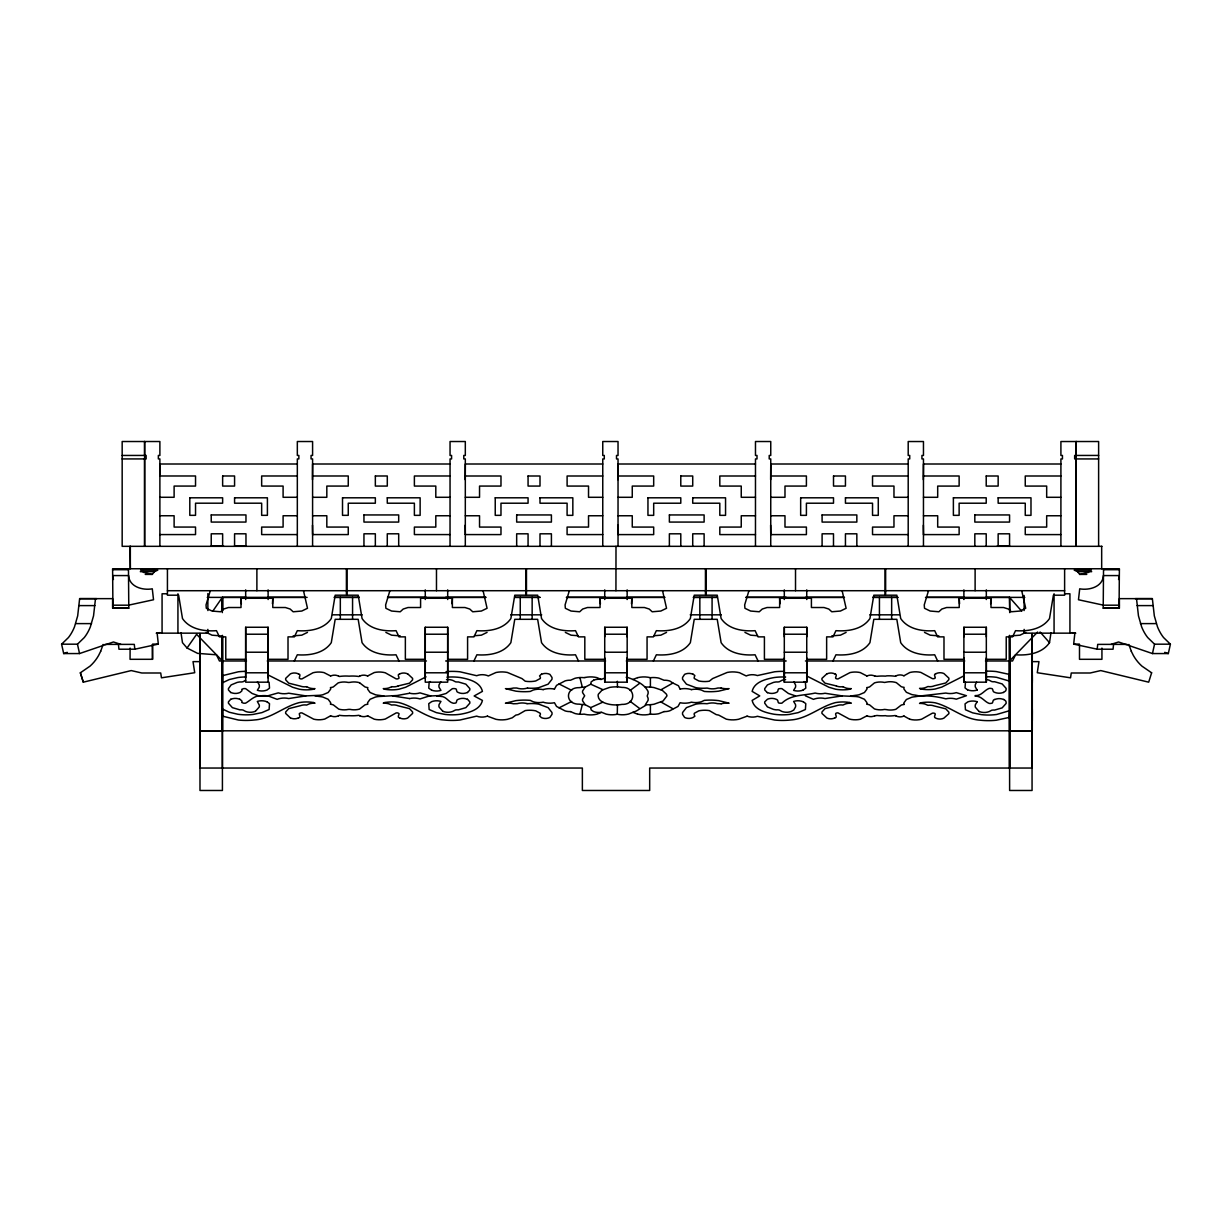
<?xml version="1.0" encoding="UTF-8"?>
<svg xmlns="http://www.w3.org/2000/svg" width="1232" height="1232" viewBox="0 0 1232 1232"><rect width="100%" height="100%" fill="white"/><g stroke="black" fill="none" stroke-linecap="round" stroke-linejoin="round"><path stroke-width="1.5" d="M144.606 458.92L144.606 546.315L144.606 441.518L144.606 455.44M152.491 659.305L152.491 644.336L152.552 659.305L130.053 659.305L130.115 648.078M159.883 546.315L159.883 464.002L297.328 464.002M199.877 633.571L199.984 768.044L582.366 768.044L582.366 790.482L649.68 790.482L649.68 768.044L1032.062 768.044L1032.062 633.587M211.226 546.315L211.226 533.795L222.638 533.795L222.638 546.315M222.33 612.612L222.33 597.366L212.736 611.226M222.422 768.044L222.468 660.983L196.612 634.341L187.048 648.017L197.628 653.376L216.447 654.793L219.435 660.983L246.508 660.983M234.573 546.315L234.573 533.795L245.969 533.795L245.969 546.315M245.676 627.257L245.676 682.174L268.114 682.174L268.114 627.257L245.676 627.257L245.676 677.816M297.328 546.315L297.328 458.92L298.852 458.92L298.852 455.44L297.328 455.44L297.328 441.518L312.589 441.518L312.589 455.44L311.065 455.44L311.065 458.935L312.589 458.92L312.589 546.315M363.948 546.315L363.948 533.795L375.344 533.795L375.344 546.315M387.279 546.315L387.279 533.795L398.691 533.795L398.691 546.315M425.271 627.257L425.256 682.174L447.693 682.174L447.693 627.257L425.271 627.257L425.271 677.816M450.034 546.315L450.05 458.92L451.574 458.92L451.574 455.44L450.05 455.455L450.05 441.518L465.311 441.518L465.311 455.455L463.786 455.455L463.786 458.935L465.311 458.92L465.311 546.315M516.67 546.315L516.67 533.81L528.066 533.81L528.066 546.315M540.001 546.33L540.001 533.81L551.412 533.81L551.412 546.33M602.756 546.33L602.756 458.935L604.281 458.935L604.281 455.455L602.756 455.455L602.756 441.518L618.033 441.518L618.033 455.455L616.508 455.455L616.508 458.935L618.033 458.935L618.033 546.33M604.727 677.816L604.727 657.888M604.727 636.867L604.727 627.257L627.165 627.257L627.165 682.174L604.727 682.174L604.727 670.578M604.727 599.522L604.727 589.897M627.15 677.816L627.15 657.888M627.15 636.867L627.165 627.257M627.15 599.522L627.15 589.897M570.493 711.603L574.99 713.513A24.255 24.255 0 0 0 579.887 714.237A26.719 26.719 0 0 0 584.137 714.113L584.938 714.314A26.811 26.811 0 0 0 596.889 714.175L601.663 712.296L606.067 714.098A25.087 25.087 0 0 0 617.263 714.237A25.087 25.087 0 0 0 628.474 714.083L636.174 711.08L646.646 704.766A39.455 39.455 0 0 0 650.404 704.673A36.975 36.975 0 0 0 654.053 704.227L663.047 701.008L666.974 695.88A5.59 5.59 0 0 0 666.358 694.093L662.262 690.32L654.053 687.579A36.975 36.975 0 0 0 650.404 687.133L650.404 677.692M669.376 546.33L669.376 533.81L680.788 533.81L680.788 546.33M692.723 546.33L692.723 533.81L704.119 533.81L704.119 546.33M712.081 597.381L712.081 619.311M755.478 546.33L755.478 458.935L757.002 458.935L757.002 455.455L755.478 455.455L755.478 441.518L770.755 441.518L770.755 455.455L769.215 455.455L769.215 458.935L770.755 458.935L770.739 546.33M784.307 677.816L784.307 657.888M784.307 636.867L784.307 627.257L806.744 627.257L806.744 682.174L784.307 682.174L784.307 670.578M784.307 599.522L784.307 589.897M806.744 677.816L806.744 657.888M806.744 636.867L806.744 627.257M806.744 599.522L806.744 589.897M822.098 546.33L822.098 533.81L833.494 533.81L833.494 546.33M845.445 546.33L845.445 533.81L856.841 533.81L856.841 546.33M891.66 597.381L891.66 619.311M908.2 546.33L908.2 458.935L909.724 458.935L909.724 455.455L908.2 455.455L908.2 441.533L923.461 441.533L923.461 455.455L921.936 455.455L921.936 458.935L923.461 458.935L923.461 546.33M963.886 677.816L963.886 657.888M963.886 636.867L963.886 627.257L986.324 627.257L986.339 682.174L963.901 682.174L963.886 670.578M963.886 599.522L963.886 589.897M974.82 546.33L974.82 533.81L986.216 533.81L986.216 546.33M986.324 677.816L986.324 657.888M986.324 636.867L986.324 627.257M986.324 599.522L986.324 589.897M998.151 546.33L998.151 533.81L1009.562 533.81L1009.562 546.33M1009.501 768.044L1009.501 660.983L1037.59 632.062M1009.624 768.044L1009.624 635.496L1009.84 730.822L1032.277 730.807L1032.293 710.664M1024.131 629.383L1024.131 633.156L1069.93 633.156L1069.93 593.778L1064.648 593.778M1024.131 610.548L1024.131 595.472M1054.068 633.156L1054.068 593.778M1060.906 546.33L1060.906 458.935L1062.446 458.935L1062.446 455.455L1060.906 455.455L1060.906 441.533L1098.621 441.518L1098.621 546.33M1076.183 458.935L1076.183 546.33L1076.183 441.518L1076.183 455.455M1101.67 568.784L1101.67 546.33M1111.095 644.382L1118.564 641.98L1152.459 653.561L1168.321 653.561L1170.4 644.182L1163.532 637.514A42.165 29.814 -90 0 1 1157.51 626.888L1154.322 615.861L1152.367 598.644L1119.395 598.644L1119.395 608.254L1103.21 608.177L1103.533 568.768M1103.21 608.177L1119.072 608.177L1119.395 568.768L112.605 568.768L112.928 608.177L128.79 608.177L128.467 568.768M199.769 682.79L199.784 653.376M1032.293 709.016L1032.2 730.822L1032.17 633.571M312.481 479.679L312.589 464.002L450.034 464.002M465.203 479.679L465.311 464.002L602.756 464.002M617.925 479.695L618.033 464.002L755.478 464.002M770.631 479.695L770.755 464.002L908.2 464.002M923.353 479.695L923.461 464.002L1060.906 464.002M617.278 714.283L617.448 704.889A33.957 33.957 0 0 0 621.944 704.396C636.282 704.981 636.282 686.825 621.944 687.41A33.957 33.957 0 0 0 617.448 686.917A34.758 34.758 0 0 0 609.486 687.441L602.094 690.089L598.367 694.201A4.404 4.404 0 0 0 598.151 695.911C598.413 701.424 605.004 703.395 609.486 704.35A34.758 34.758 0 0 0 617.448 704.889M554.462 689.042L556.556 685.362L565.103 680.896A16.17 16.17 0 0 1 570.493 680.233L574.99 678.293A24.255 24.255 0 0 1 579.887 677.569A26.719 26.719 0 0 1 584.137 677.692L584.938 677.492M1050.958 632.863L1049.51 642.673C1042.103 653.484 1027.765 655.67 1015.538 654.793L1012.565 660.983L985.477 660.983M1089.966 568.768L1088.626 572.341L1079.709 574.405L1077.584 571.679L1074.212 570.139L1091.398 570.139M272.457 603.803L272.78 598.275L241.01 598.275L241.01 607.515L228.413 607.515L223.639 609.039L220.636 611.78L211.996 611.041L206.298 608.285L206.037 604.912L210.287 590.713M452.036 603.803L452.375 598.275L420.589 598.275L420.589 607.515L407.992 607.515L403.218 609.039L400.231 611.78L391.576 611.041L385.878 608.285L385.631 604.912L389.882 590.713M631.492 603.803L631.831 598.275L600.046 598.275L600.046 607.515L587.448 607.515L582.674 609.039L579.687 611.78L571.047 611.041L565.334 608.285L565.088 604.912L569.338 590.713M990.667 603.803L990.99 598.275L959.22 598.275L959.22 607.515L946.623 607.515L941.849 609.039L938.861 611.765L930.206 611.041L924.508 608.285L924.246 604.897L928.497 590.698M602.848 702.148L590.744 707.599L585.123 704.673L582.351 704.535A33.187 33.187 0 0 1 579.348 704.15C564.857 704.627 564.857 687.179 579.348 687.656A33.187 33.187 0 0 1 582.351 687.271L585.123 687.133L590.744 684.207L602.848 689.658M199.769 716.685L199.769 709.016M1032.293 682.79L1032.293 675.121M128.79 608.177L112.605 608.254L112.605 598.644L79.633 598.644L77.678 615.861L74.49 626.888A42.165 29.814 90 0 1 68.468 637.514L61.6 644.182L63.679 653.561L79.541 653.561L113.436 641.98L120.905 644.382M95.495 598.644L93.54 615.861L90.352 626.888A42.165 29.814 90 0 1 84.33 637.514L77.462 644.182L61.6 644.182M1113.574 644.382L1113.05 649.218L1097.188 649.202L1073.673 644.105L1074.874 633.017M1097.188 649.202L1097.712 644.382L1126.957 644.382M1118.564 579.487L1119.257 575.575L1103.395 575.575C1102.732 586.909 1089.165 590.559 1079.709 588.819L1078.477 599.753L1103.533 605.189L1119.395 605.189M1152.459 653.561L1154.538 644.182L1147.67 637.514A42.165 29.814 -90 0 1 1141.648 626.888L1138.46 615.861L1136.505 598.644M579.887 714.252L582.351 704.535M590.744 707.599L591.144 709.909L593.624 711.588A15.123 15.123 0 0 0 601.139 712.281M748.917 590.713L744.667 604.912L744.929 608.285L750.627 611.041L759.266 611.765L762.269 609.039L767.043 607.515L779.64 607.515L779.64 598.275L811.411 598.275L811.411 607.515L824.008 607.515L828.782 609.039L831.785 611.765L840.424 611.041L846.122 608.285L842.134 590.713M103.088 644.459L100.67 651.328M1151.627 672.795L1148.686 682.174L1100.746 670.578L1090.197 672.995L1071.27 672.995L1070.531 677.816L1037.267 672.718L1038.961 661.63L1031.985 661.63M100.67 651.328L98.591 655.501A42.165 42.165 0 0 1 90.059 666.127L80.357 672.795L83.299 682.174L131.239 670.578L141.788 672.995L160.714 672.995L161.454 677.816L194.718 672.718L193.024 661.63L200 661.63M294.325 660.983L297.312 654.793C309.54 655.67 323.877 653.484 331.285 642.673L335.181 619.311L358.173 619.311L362.054 642.673C369.477 653.484 383.814 655.67 396.042 654.793L399.014 660.983M473.92 660.983L476.892 654.793C489.119 655.67 503.457 653.484 510.864 642.673L514.76 619.311L537.645 619.311L541.541 642.673C548.948 653.484 563.286 655.67 575.513 654.793L578.486 660.983M653.391 660.983L656.363 654.793C668.591 655.67 682.928 653.484 690.351 642.673L694.232 619.311L717.224 619.311L721.12 642.673C728.528 653.484 742.865 655.67 755.093 654.793L758.08 660.983M832.971 660.983L835.958 654.793C848.186 655.67 862.508 653.484 869.931 642.673L873.811 619.311L896.819 619.311L900.7 642.673C908.123 653.484 922.46 655.67 934.688 654.793L937.66 660.983M505.428 703.195L515.854 700.638A66.143 66.143 0 0 1 530.237 700.361L533.225 701.778A20.297 20.297 0 0 0 543.204 702.163L544.59 702.61A23.269 23.269 0 0 0 554.446 702.733L556.556 706.444L565.103 710.91A16.17 16.17 0 0 0 570.493 711.572M976.576 682.128L975.344 684.592A5.082 5.082 0 0 0 975.39 687.133L977.238 690.166M145.253 574.405L152.291 574.405L154.416 571.679L157.788 570.139L140.602 570.139M729.113 703.195L718.703 700.638A66.143 66.143 0 0 0 704.319 700.361L701.331 701.778A20.297 20.297 0 0 1 691.337 702.163L689.966 702.61A23.269 23.269 0 0 1 680.095 702.733L677.985 706.444L669.9 710.741A15.77 15.77 0 0 1 664.063 711.557M440.779 681.758L439.054 684.807A5.082 5.082 0 0 0 439.1 687.348L440.948 690.382A14.676 14.676 0 0 1 431.677 690.182M330.53 715.869L324.724 719.072A23.67 23.67 0 0 1 313.744 719.195L302.056 712.958A4.589 4.589 0 0 0 300.423 712.958C297.128 713.513 302.394 717.24 298.329 718.117M367.721 675.937L374.266 672.549A23.654 23.654 0 0 1 385.246 672.764L396.057 678.832A4.543 4.543 0 0 0 397.828 678.847C401.309 678.308 395.857 674.859 399.661 673.812M866.82 715.869L860.29 719.257A23.654 23.654 0 0 1 849.31 719.041L838.053 712.912A4.651 4.651 0 0 0 836.867 712.928C833.325 713.313 838.699 717.255 834.618 718.117M904.011 675.721L909.817 672.503A23.67 23.67 0 0 1 920.797 672.395L932.347 678.601A4.558 4.558 0 0 0 933.979 678.647C937.552 678.278 932.131 674.628 935.95 673.596M977.238 701.639L975.39 704.673A5.082 5.082 0 0 0 975.344 707.214L979.178 711.619M1077.292 570.139L1078.647 568.768M645.306 704.812L648.017 700.484A5.837 5.837 0 0 0 648.063 698.205L647.216 695.957L648.063 693.601A5.837 5.837 0 0 0 648.017 691.321C644.29 684.068 635.866 680.495 628.474 677.708A25.087 25.087 0 0 0 626.179 677.261M585.123 687.133L582.613 690.967A4.497 4.497 0 0 0 582.628 692.692L584.661 695.803L582.628 699.114A4.497 4.497 0 0 0 582.613 700.839L585.123 704.673M307.476 632.401L301.778 635.173L293.139 635.897M487.071 632.401L481.358 635.173L474.443 635.743M666.543 632.401L660.829 635.173L653.915 635.743M846.122 632.401L840.424 635.173L831.785 635.897M1025.702 632.401L1020.004 635.173L1011.364 635.897M630.137 690.444L639.439 683.483M874.797 715.854L876.953 715.484A44.983 44.983 0 0 0 885.423 715.669L886.824 715.961A44.506 44.506 0 0 0 895.248 715.53L896.049 716.069M664.063 711.603L658.797 713.698A25.872 25.872 0 0 1 650.404 714.098A26.565 26.565 0 0 1 637.668 714.144M359.759 675.952L358.959 676.507A44.614 44.614 0 0 0 349.133 676.152A44.614 44.614 0 0 0 339.308 676.491L338.507 675.952M338.507 715.854L339.308 715.299A44.614 44.614 0 0 0 349.133 715.653A44.614 44.614 0 0 0 358.959 715.299L359.759 715.854M896.049 675.737L895.248 676.276A44.506 44.506 0 0 0 886.824 675.844L885.423 676.137A44.983 44.983 0 0 0 876.953 676.322L874.797 675.952M245.661 680.326L243.058 681.727A8.994 8.994 0 0 1 239.994 681.927A27.15 27.15 0 0 0 237.175 682.42L231.154 684.915L228.459 688.565A3.711 3.711 0 0 0 228.505 690.028L230.8 692.6M391.668 686.748L388.773 687.98A18.834 18.834 0 0 1 383.26 688.611L384.908 689.289M632.894 679.51L637.652 677.615M661.107 689.72L672.903 683.036L678.432 685.731L680.095 689.042M430.43 681.573L429.152 682.282L428.751 688.149L431.662 690.213M426.026 676.861L405.559 687.287L398.906 689.227A40.872 40.872 0 0 1 384.908 689.273M398.152 685.931L409.517 683.175L412.504 679.925A3.188 3.188 0 0 0 412.566 678.339L407.607 673.735M559.02 707.861L571.663 701.47M826.949 673.735L821.99 678.339A3.188 3.188 0 0 0 822.052 679.925L825.024 683.175L836.405 685.931M230.8 699.206L228.505 701.778A3.711 3.711 0 0 0 228.459 703.241L232.386 707.645L239.994 709.878A8.994 8.994 0 0 1 243.058 710.063L245.661 711.48A13.629 13.629 0 0 0 255.347 711.326M467.467 692.6L469.762 690.028A3.711 3.711 0 0 0 469.792 688.565L465.865 684.16L458.273 681.927A9.04 9.04 0 0 1 455.455 681.789L452.976 680.48A13.598 13.598 0 0 0 446.477 679.648M963.963 675.844L941.833 687.071L935.196 689.011A40.872 40.872 0 0 1 921.197 689.042M994.778 699.406C991.822 699.884 993.839 703.657 991.052 703.38A8.408 8.408 0 0 1 989.173 703.41C984.337 701.701 981.488 695.726 975.128 696.203L975.128 695.603C981.488 696.08 984.337 690.105 989.173 688.395A8.408 8.408 0 0 1 991.052 688.426C993.839 688.149 991.822 691.922 994.778 692.384A11.504 11.504 0 0 0 1003.387 692.415M541.51 674.104L539.554 675.921L540.232 676.938A2.156 2.156 0 0 1 540.232 678.524L535.704 680.973A29.46 29.46 0 0 1 525.232 681.204L521.983 678.586L507.338 672.441A29.337 29.337 0 0 0 495.988 672.503L488.319 675.968L487.025 675.444A15.539 15.539 0 0 0 476.676 675.706L459.906 671.779A72.734 72.734 0 0 0 446.107 671.625M239.763 699.191L241.734 700.792A1.694 1.694 0 0 1 241.734 702.456L243.489 703.164A8.362 8.362 0 0 0 245.63 703.149C250.604 700.361 255.347 694.401 262.277 696.126A30.523 30.523 0 0 0 267.159 696.018L278.263 692.877A20.051 20.051 0 0 0 288.719 693.2L305.844 695.895L319.488 695.295A24.825 24.825 0 0 0 322.83 694.756L328.143 692.523L330.561 689.304A3.342 3.342 0 0 0 330.546 688.01L330.438 687.579A13.367 13.367 0 0 0 333.318 686.917L338.184 682.882A19.543 19.543 0 0 1 348.271 682.451L349.965 682.374A19.851 19.851 0 0 1 359.513 682.697M255.378 711.388L259.213 706.999A5.051 5.051 0 0 0 259.29 705.089L257.319 701.424A14.445 14.445 0 0 1 266.99 701.778M593.624 680.218L591.144 681.897L590.744 684.207M1003.433 692.507L1005.589 690.967A3.927 3.927 0 0 0 1006.128 689.319A3.711 3.711 0 0 0 1006.082 688.334L1002.155 683.929L994.563 681.712A9.04 9.04 0 0 1 991.745 681.573L989.265 680.264A13.598 13.598 0 0 0 986.216 679.494M487.487 716.192L495.988 719.319A29.337 29.337 0 0 0 507.322 719.349L512.204 717.825L515.9 715.068A24.301 24.301 0 0 0 518.395 714.56L525.217 710.587A29.46 29.46 0 0 1 535.704 710.833L540.232 713.282A2.156 2.156 0 0 1 540.232 714.868L539.554 715.869L541.51 717.686A9.995 9.995 0 0 0 549.888 717.424L551.967 714.391A4.974 4.974 0 0 0 551.921 712.45L548.117 707.63L538.707 704.134A38.515 38.515 0 0 0 534.857 703.641A50.774 50.774 0 0 0 527.527 703.718L526.973 703.549M802.879 690.213L805.805 688.149L805.389 682.282L804.126 681.573M920.273 695.988L945.822 693.046A20.051 20.051 0 0 0 956.294 692.646L966.442 695.695L956.294 699.16A20.051 20.051 0 0 0 945.837 698.837C935.889 696.265 925.14 694.94 915.068 696.727A24.825 24.825 0 0 0 911.726 697.266L906.398 699.499L903.995 702.717A3.342 3.342 0 0 0 903.995 704.011L904.119 704.442M904.119 704.458A13.367 13.367 0 0 0 901.223 705.104L895.803 709.324A19.851 19.851 0 0 1 886.27 709.601L884.576 709.416A19.543 19.543 0 0 1 874.474 708.939L869.607 704.889A13.367 13.367 0 0 0 866.727 704.242L866.835 703.795A3.342 3.342 0 0 0 866.835 702.502L864.433 699.268L859.12 697.05A24.825 24.825 0 0 0 855.778 696.511L842.057 695.895L825.024 693.262A20.328 20.328 0 0 1 815.137 693.046C803.803 695.68 790.898 694.401 781.92 703.149A8.362 8.362 0 0 1 779.779 703.164C776.945 703.503 779.04 699.961 776.36 699.345A11.304 11.304 0 0 0 767.459 699.222L764.795 701.778A3.711 3.711 0 0 0 764.749 703.241L767.428 706.891L773.465 709.386A27.15 27.15 0 0 0 776.283 709.878A8.994 8.994 0 0 1 779.348 710.063L781.95 711.48A13.814 13.814 0 0 0 791.237 711.465L793.762 710.048L795.502 706.999A5.082 5.082 0 0 0 795.456 704.458L793.608 701.424A14.445 14.445 0 0 1 803.279 701.778M63.679 653.561L67.252 652.344M605.343 677.908L601.154 679.433A15.123 15.123 0 0 0 593.608 680.172M543.22 689.566L543.897 689.366A22.977 22.977 0 0 1 554.446 689.088M721.197 703.78L717.363 703.626A18.295 18.295 0 0 0 707.584 703.595L707.014 703.718A50.774 50.774 0 0 0 699.684 703.641A38.515 38.515 0 0 0 695.834 704.134L686.44 707.63L682.636 712.45A4.974 4.974 0 0 0 682.59 714.391L684.622 717.471A9.995 9.995 0 0 0 692.969 717.548L694.848 716.254L694.324 714.868A2.156 2.156 0 0 1 694.324 713.282L698.852 710.833A29.46 29.46 0 0 1 709.324 710.602L716.146 714.56A24.301 24.301 0 0 0 718.641 715.068L726.326 719.18A29.06 29.06 0 0 0 738.553 719.288L747.069 716.192M409.532 693.262L397.166 695.51L378.778 696.511A24.825 24.825 0 0 0 375.437 697.05L370.108 699.268L367.706 702.502A3.342 3.342 0 0 0 367.706 703.795L367.829 704.227A13.367 13.367 0 0 0 364.949 704.889L359.513 709.108A19.851 19.851 0 0 1 349.98 709.37L348.302 709.416A19.851 19.851 0 0 1 338.738 709.108L333.318 704.889A13.367 13.367 0 0 0 330.438 704.242L330.546 703.795A3.342 3.342 0 0 0 330.561 702.502L328.143 699.268L322.83 697.05A24.825 24.825 0 0 0 319.488 696.511L315.053 695.895M118.426 644.382L118.95 649.218L134.812 649.202L158.327 644.105L157.126 633.017M260.352 695.957L262.277 695.68A30.661 30.661 0 0 1 266.189 695.695L267.159 696.018M384.908 702.517L383.26 703.179A18.834 18.834 0 0 1 388.773 703.811L391.668 705.058A11.796 11.796 0 0 1 398.167 705.828L409.517 708.631L412.504 711.865A3.188 3.188 0 0 1 412.566 713.467L407.607 718.071A9.363 9.363 0 0 1 399.707 717.902M156.218 633.217L159.944 632.647M850.557 696.049L855.778 695.295A24.825 24.825 0 0 0 859.12 694.756L864.433 692.523L866.835 689.304A3.342 3.342 0 0 0 866.835 688.01L866.727 687.579A13.367 13.367 0 0 0 869.607 686.917L874.474 682.882A19.543 19.543 0 0 1 884.561 682.451L886.255 682.158A19.543 19.543 0 0 1 896.372 682.651L901.239 686.686A13.367 13.367 0 0 0 904.119 687.348L903.995 687.779A3.342 3.342 0 0 0 903.995 689.088L906.398 692.307L911.726 694.525A24.825 24.825 0 0 0 915.068 695.079L919.18 695.895M305.844 695.895L288.735 698.544A20.328 20.328 0 0 0 278.848 698.76L277.169 699.345L268.114 695.911M437.807 695.633L430.646 695.972A27.997 27.997 0 0 0 427.812 696.45L420.004 698.929A20.051 20.051 0 0 0 409.548 698.606M842.057 695.895L825.024 698.544A20.328 20.328 0 0 0 815.137 698.76L813.459 699.345L805.328 695.772M729.113 688.611L718.703 691.152A66.143 66.143 0 0 1 704.319 691.445L701.331 690.028A20.297 20.297 0 0 0 691.337 689.643M130.068 546.346L130.33 568.784L130.33 546.33M122.168 455.455L146.131 455.44L146.131 458.92L122.168 458.935M1098.621 455.44L1074.658 455.455L1074.658 458.935L1098.621 458.935M297.328 475.983L261.661 475.983L261.661 486.07L283.098 486.07L283.098 497.297L297.328 497.281M312.589 475.999L348.256 475.983L348.256 486.07L326.819 486.07L326.819 497.297L312.589 497.297M450.034 475.983L414.383 475.999L414.383 486.07L435.805 486.07L435.805 497.297L450.034 497.281M465.311 475.999L500.977 475.999L500.977 486.07L479.541 486.07L479.541 497.297L465.311 497.297M602.756 475.999L567.105 475.999L567.105 486.07L588.526 486.07L588.526 497.297L602.756 497.297M618.033 475.999L653.684 475.999L653.684 486.07L632.262 486.07L632.262 497.297L618.033 497.297M755.478 475.999L719.811 475.999L719.811 486.086L741.248 486.07L741.248 497.297L755.478 497.297M770.755 475.999L806.406 475.999L806.406 486.07L784.984 486.07L784.984 497.297L770.755 497.297M908.2 475.999L872.533 475.999L872.533 486.07L893.97 486.07L893.97 497.297L908.2 497.297M923.461 475.999L959.127 475.999L959.127 486.086L937.691 486.086L937.691 497.297L923.461 497.297M1060.906 475.999L1025.255 475.999L1025.255 486.086L1046.676 486.07L1046.676 497.297L1060.906 497.297M159.883 497.281L174.112 497.281L174.112 486.07L195.534 486.07L195.534 475.983L159.883 475.983L159.883 458.92L158.358 458.92L158.358 455.44L159.883 455.44L159.883 441.518L122.168 441.518L122.168 546.33L1101.932 546.33M159.883 515.746L174.112 515.746L174.112 527.065L195.534 527.065L195.534 534.58L159.883 534.58M297.328 515.746L283.098 515.746L283.098 527.08L261.661 527.08L261.661 534.58L297.328 534.58M312.589 515.761L326.819 515.746L326.819 527.08L348.256 527.065L348.256 534.58L312.589 534.58M450.034 515.746L435.805 515.761L435.805 527.08L414.383 527.08L414.383 534.58L450.034 534.58M465.311 515.761L479.541 515.761L479.541 527.08L500.977 527.08L500.977 534.596L465.311 534.58M602.756 515.761L588.526 515.761L588.526 527.08L567.09 527.08L567.09 534.596L602.756 534.58M618.033 515.761L632.262 515.761L632.262 527.08L653.684 527.08L653.684 534.596L618.033 534.596M755.478 515.761L741.248 515.761L741.248 527.08L719.811 527.08L719.811 534.596L755.478 534.596M770.755 515.761L784.984 515.761L784.984 527.08L806.406 527.08L806.406 534.596L770.755 534.596M908.2 515.761L893.97 515.761L893.97 527.08L872.533 527.08L872.533 534.596L908.2 534.596M923.461 515.761L937.691 515.761L937.691 527.08L959.127 527.08L959.127 534.596L923.461 534.596M1060.906 515.761L1046.676 515.761L1046.676 527.08L1025.255 527.08L1025.255 534.596L1060.906 534.596M212.304 545.992L223.531 545.992M234.742 545.992L245.969 545.992M997.258 545.992L1008.469 545.992M112.605 569.708L128.467 569.708M1103.533 569.708L1119.395 569.708M140.309 571.679L154.416 571.679M1077.584 571.679L1091.691 571.679M1079.709 574.405L1086.747 574.405M167.429 590.713L346.408 590.713M347.008 590.713L525.987 590.713M526.464 590.713L705.443 590.713M706.059 590.713L885.038 590.713M885.639 590.698L1064.617 590.698M167.352 593.778L162.07 593.778L162.07 633.156L207.869 633.156L207.869 629.383M245.568 597.351L222.468 597.351L222.468 610.687M268.653 597.351L305.213 597.351M359.082 597.351L334.072 597.351L359.19 597.381M387.941 597.351L426.426 597.351M445.661 597.351L486.07 597.351L387.51 597.381M566.874 597.351L605.359 597.351M626.518 597.351L665.003 597.351L566.335 597.366M693.862 597.351L716.947 597.351M786.216 597.351L745.807 597.351L844.49 597.381M805.451 597.351L843.935 597.351M926.68 597.351L963.224 597.351M1021.759 611.241L1009.501 597.366L986.324 597.351L986.324 598.752M207.253 597.381L307.107 597.366M693.216 597.381L717.116 597.366M925.494 597.366L1024.793 597.381M79.633 598.644L96.743 598.644M1135.257 598.644L1152.367 598.644M112.605 605.189L128.467 605.189L153.523 599.753L152.291 588.819C142.835 590.559 129.268 586.909 128.605 575.575L112.743 575.575L113.436 579.487M79.017 605.605L94.879 605.605M1137.121 605.605L1152.983 605.605M332.886 614.83L362.208 614.83M510.695 614.83L541.71 614.83M690.197 614.83L721.305 614.83M869.777 614.83L899.098 614.83M75.676 623.608L91.538 623.608M1140.462 623.608L1156.324 623.608M156.772 633.017L162.07 633.017M1069.93 633.017L1075.228 633.017M245.676 634.218L268.114 634.218M425.256 634.218L447.693 634.218M604.727 634.218L627.165 634.218M784.307 634.218L806.744 634.218M963.886 634.218L986.324 634.218M153.045 644.105L158.327 644.105M1073.673 644.105L1078.955 644.105M1154.538 644.182L1170.4 644.182M105.043 644.382L134.288 644.382L134.812 649.202M245.676 652.221L268.114 652.221M425.256 652.221L447.693 652.221M604.727 652.221L627.165 652.221M784.307 652.221L806.744 652.221M963.886 652.221L986.324 652.221M245.676 659.305L225.779 659.305L225.779 636.867L219.45 636.867L216.462 630.676C204.235 631.554 189.913 629.367 182.49 618.556L178.64 595.195L167.429 595.195L167.429 568.768M268.114 659.305L288.011 659.305L288.011 636.867L294.34 636.867L297.328 630.676C309.555 631.554 323.877 629.367 331.3 618.556L335.181 595.195L346.408 595.195L346.408 568.768M425.256 659.305L405.359 659.305L405.359 636.867L399.029 636.867L396.057 630.676C383.83 631.554 369.492 629.367 362.069 618.556L358.219 595.195L347.008 595.195L347.008 568.768M447.693 659.305L467.59 659.305L467.59 636.867L473.935 636.867L476.907 630.676C489.135 631.554 503.472 629.367 510.88 618.556L514.776 595.195L525.987 595.195L525.987 568.768M604.727 659.305L584.815 659.305L584.815 636.867L578.486 636.867L575.513 630.676C563.286 631.554 548.948 629.367 541.541 618.556L537.691 595.195L526.464 595.195L526.464 568.768M627.165 659.305L647.062 659.305L647.062 636.867L653.391 636.867L656.363 630.676C668.591 631.554 682.928 629.367 690.351 618.556L694.232 595.195L705.443 595.195L705.443 568.768M784.307 659.305L764.41 659.305L764.41 636.867L758.08 636.867L755.093 630.676C742.865 631.554 728.528 629.367 721.12 618.541L717.27 595.195L706.059 595.195L706.059 568.768M806.744 659.305L826.641 659.305L826.641 636.867L832.971 636.867L835.958 630.676C848.186 631.554 862.508 629.367 869.931 618.541L873.811 595.195L885.038 595.195L885.038 568.768M963.886 659.305L943.989 659.305L943.989 636.867L937.66 636.867L934.672 630.676C922.445 631.554 908.123 629.367 900.7 618.541L896.85 595.195L885.639 595.195L885.639 568.768M986.324 659.305L1006.221 659.305L1006.221 636.867L1012.55 636.867L1015.538 630.676C1027.765 631.554 1042.103 629.367 1049.51 618.541L1053.406 595.195L1064.617 595.195L1064.617 568.768M267.252 660.983L426.426 660.983M445.661 660.983L605.574 660.983M626.318 660.983L786.216 660.983M805.451 660.983L964.733 660.983M1032.247 675.66L1032.2 660.983L1032.293 681.142M245.676 672.795L268.114 672.795M425.256 672.795L447.693 672.795M604.727 672.795L627.165 672.795M784.307 672.795L806.744 672.795M963.901 672.795L986.339 672.795M199.769 710.664L199.784 730.822L222.284 730.822L222.314 635.496L222.422 790.482L199.984 790.482L199.984 633.587M199.984 730.822L1032.062 730.822M199.784 730.807L199.815 716.146M645.306 686.994L646.646 687.04A39.455 39.455 0 0 1 650.404 687.133M437.807 696.172L436.713 696.095L446.123 693.477L452.36 688.688A8.347 8.347 0 0 1 454.777 688.642C457.611 688.303 455.486 691.845 458.181 692.461A11.165 11.165 0 0 0 467.405 692.461M938.861 635.897L930.206 635.173L924.508 632.401M757.541 635.743L750.627 635.173L744.929 632.401M577.962 635.743L571.047 635.173L565.334 632.401M400.215 635.897L391.576 635.173L385.862 632.401M220.62 635.897L211.981 635.173L206.283 632.401M392.5 695.895L409.532 698.544M505.428 688.611L515.854 691.152A66.143 66.143 0 0 0 530.237 691.445L533.225 690.028A20.297 20.297 0 0 1 543.204 689.643M152.291 574.405L143.374 572.341L142.034 568.768M1072.04 632.647L1075.767 633.217M383.984 696.049L378.778 695.295A24.825 24.825 0 0 1 375.437 694.756L370.108 692.523L367.706 689.304A3.342 3.342 0 0 1 367.706 688.01L367.829 687.579A13.367 13.367 0 0 1 364.949 686.917L359.513 682.697M921.197 689.058L919.549 688.395A18.834 18.834 0 0 0 925.063 687.764L927.958 686.532A11.796 11.796 0 0 0 934.457 685.762L945.806 682.959L948.794 679.71A3.188 3.188 0 0 0 948.84 678.108L943.897 673.519A9.363 9.363 0 0 0 935.997 673.673M849.649 702.517L851.297 703.179A18.834 18.834 0 0 0 845.768 703.811L842.888 705.058A12.089 12.089 0 0 0 836.713 705.69L825.024 708.631L822.052 711.865A3.188 3.188 0 0 0 821.99 713.467L826.949 718.071A9.517 9.517 0 0 0 834.588 718.025M313.359 702.517L315.007 703.179A18.834 18.834 0 0 0 309.478 703.811L306.599 705.058A12.089 12.089 0 0 0 300.423 705.69L288.75 708.631L285.762 711.865A3.188 3.188 0 0 0 285.701 713.467L290.398 717.948M436.713 695.71L437.637 695.926A28.49 28.49 0 0 1 440.502 696.373C446.261 696.188 448.433 702.163 453.16 703.21A8.408 8.408 0 0 0 454.777 703.164C457.611 703.503 455.486 699.961 458.181 699.345A11.165 11.165 0 0 1 467.405 699.345M637.652 714.19L632.894 712.296M430.646 695.972L420.004 692.877A20.051 20.051 0 0 1 409.548 693.2M909.817 719.303L904.011 716.085M721.197 688.026L717.902 688.01A18.033 18.033 0 0 1 707.584 688.18L707.014 688.087A50.774 50.774 0 0 1 699.684 688.164A38.515 38.515 0 0 1 695.834 687.672L686.44 684.176L682.636 679.356A4.974 4.974 0 0 1 682.59 677.4L684.622 674.335A9.995 9.995 0 0 1 692.969 674.258M691.321 689.566L689.966 689.196A23.269 23.269 0 0 0 680.095 689.073M1164.748 652.344L1168.321 653.561M795.472 695.895L788.418 693.477L781.92 688.657A8.362 8.362 0 0 0 779.779 688.642C776.945 688.303 779.04 691.845 776.36 692.461A11.304 11.304 0 0 1 767.459 692.584M268.838 675.321L292.708 687.287L299.361 689.227A40.872 40.872 0 0 0 313.359 689.273L315.007 688.626A18.834 18.834 0 0 1 309.478 687.995L306.599 686.748M767.413 692.723L764.795 690.028A3.711 3.711 0 0 1 764.749 688.565L767.428 684.915L773.465 682.42A27.15 27.15 0 0 1 776.283 681.927A8.994 8.994 0 0 0 779.348 681.743L781.95 680.326A13.814 13.814 0 0 1 785.6 679.602M442.889 711.388L439.054 706.999A5.082 5.082 0 0 1 439.1 704.458L440.948 701.424A14.676 14.676 0 0 0 431.677 701.624L428.751 703.657L429.152 709.524L436.328 712.62L445.137 714.437A59.305 59.305 0 0 0 460.306 714.267C468.653 712.774 480.249 709.94 482.42 700.423L474.135 695.972L482.42 691.383C480.249 681.866 468.653 679.032 460.306 677.538A59.305 59.305 0 0 0 447.016 677.184M967.551 689.828L965.041 687.918L965.441 682.066M803.295 701.747L805.805 703.657L805.389 709.524L798.213 712.62L789.404 714.437A59.305 59.305 0 0 1 774.235 714.267C765.904 712.774 754.292 709.94 752.136 700.423L759.759 695.895L752.136 691.383C754.292 681.866 765.904 679.032 774.235 677.538A59.305 59.305 0 0 1 785.631 677.061M267.005 701.747L269.515 703.657L269.1 709.524L261.923 712.62L253.114 714.437A59.305 59.305 0 0 1 237.945 714.267L229.321 712.25L222.422 709.016L222.468 716.146L238.361 720.027A72.734 72.734 0 0 0 254.423 719.965C271.055 718.918 283.714 706.521 299.361 702.579A40.872 40.872 0 0 1 313.359 702.533M693.031 674.104L694.848 675.552L694.324 676.938A2.156 2.156 0 0 0 694.324 678.524L698.852 680.973A29.46 29.46 0 0 0 709.324 681.204L712.573 678.586L727.219 672.441A29.029 29.029 0 0 1 739.446 672.687L746.238 675.968L747.516 675.444A15.77 15.77 0 0 1 757.434 675.552L774.635 671.779A72.734 72.734 0 0 1 783.845 671.378M806.883 676.06L828.997 687.287L835.65 689.227A40.872 40.872 0 0 0 849.649 689.273L851.297 688.626A18.834 18.834 0 0 1 845.768 687.995L842.888 686.748M298.329 673.688C302.394 674.566 297.128 678.278 300.423 678.847A4.589 4.589 0 0 0 302.056 678.847L313.02 672.749A23.654 23.654 0 0 1 323.985 672.595L330.53 675.937M1003.757 699.437L1005.589 700.839A3.927 3.927 0 0 1 1006.051 701.994A3.711 3.711 0 0 1 1006.082 703.472L1002.155 707.876L994.563 710.094A9.04 9.04 0 0 0 991.745 710.233L989.265 711.542A13.429 13.429 0 0 1 979.224 711.511M467.467 699.206L469.762 701.778A3.711 3.711 0 0 1 469.792 703.241L465.865 707.645L458.273 709.878A9.04 9.04 0 0 0 455.455 710.017L452.591 711.48A13.629 13.629 0 0 1 442.919 711.326M559.02 683.945L571.663 690.336M834.88 673.812C838.669 674.828 833.248 678.509 836.867 678.863A4.651 4.651 0 0 0 838.053 678.894L850.034 672.58A23.916 23.916 0 0 1 860.275 672.58L866.82 675.937M399.661 717.979C395.857 716.947 401.309 713.497 397.828 712.958A4.543 4.543 0 0 0 396.057 712.974L385.246 719.057A23.654 23.654 0 0 1 374.282 719.211L367.721 715.869M1151.627 672.795L1141.925 666.127A42.165 42.165 0 0 1 1133.394 655.501L1131.315 651.328M267.837 681.573L269.1 682.282L269.515 688.149L267.005 690.043A14.445 14.445 0 0 1 257.349 690.274L259.167 687.348A5.082 5.082 0 0 0 259.213 684.807L257.473 681.758M661.107 702.086L672.903 708.754M630.137 701.362L639.439 708.323M601.154 679.433L596.889 677.615A26.811 26.811 0 0 0 584.938 677.523M153.353 568.768L154.708 570.139M1040.101 632.016L1049.51 642.673M259.059 695.988L252.129 693.477L245.63 688.657A8.362 8.362 0 0 0 243.489 688.642L241.734 689.35A1.694 1.694 0 0 1 241.734 691.013L240.071 692.461A11.165 11.165 0 0 1 230.846 692.461M187.048 648.017L182.475 642.673L181.027 632.863M793.762 681.758L795.502 684.807A5.082 5.082 0 0 1 795.456 687.348L793.608 690.382A14.676 14.676 0 0 0 802.879 690.182M672.903 683.036L669.9 681.065A15.77 15.77 0 0 0 664.063 680.249L658.797 678.108A25.872 25.872 0 0 0 650.404 677.708A26.565 26.565 0 0 0 637.668 677.662M1131.315 651.328L1128.897 644.459M80.357 672.795L83.299 682.174M1021.713 590.698L1025.702 608.285L1020.004 611.041L1011.364 611.765L1008.361 609.039L1003.587 607.515L990.99 607.515L990.99 598.275M662.539 590.713L666.543 608.285L660.829 611.041L652.19 611.78L649.202 609.039L644.428 607.515L631.831 607.515L631.831 598.275M483.083 590.713L487.071 608.285L481.373 611.041L472.734 611.78L469.746 609.039L464.972 607.515L452.375 607.515L452.375 598.275M303.503 590.713L307.492 608.285L301.794 611.041L293.154 611.78L290.151 609.039L285.377 607.515L272.78 607.515L272.78 598.275M579.887 677.554L582.351 687.271M77.462 644.182L79.541 653.561M959.22 598.275L959.543 603.803M779.64 598.275L779.964 603.803M600.046 598.275L600.384 603.803M241.01 598.275L241.333 603.803M617.34 681.281L617.448 686.917M923.353 525.217L923.461 534.211M770.631 525.217L770.755 534.195M617.925 525.217L618.033 534.195M465.203 525.217L465.311 534.195M312.481 525.217L312.589 534.195M1009.732 597.366L1009.732 612.612L1009.408 597.351M986.324 670.578L986.339 682.174M806.744 670.578L806.744 682.174M627.165 670.578L627.165 682.174M425.256 670.578L425.271 672.995M245.676 670.578L245.676 672.995M222.438 610.456L222.422 597.366L222.422 610.702M222.453 636.651L222.468 663.124M1101.932 648.078L1101.932 659.305L1079.494 659.305L1079.494 644.336M1032.277 653.376L1032.277 660.983M1032.293 671.147L1032.293 720.658M1031.985 654.161L1032.062 790.482L1009.624 790.482L1009.408 635.481M975.113 568.768L975.113 590.698M963.886 597.366L963.886 598.752M963.886 627.257L963.901 682.174M879.432 597.366L879.432 619.311M806.744 597.366L806.744 598.752M795.518 568.768L795.518 590.713M784.307 597.366L784.307 598.752M784.307 627.257L784.307 682.174M699.838 597.366L699.838 619.311M650.404 704.673L650.404 714.113M627.15 597.366L627.15 598.752M616 546.33L615.938 590.713M604.727 597.366L604.727 598.752M604.727 627.257L604.727 682.174M532.147 597.366L532.147 619.311M520.258 597.366L520.258 619.311M447.693 589.897L447.693 599.522M447.693 627.257L447.693 677.816M436.482 568.768L436.482 590.713M425.271 589.897L425.271 599.522M352.568 597.366L352.568 619.311M340.325 597.381L340.325 619.311M268.114 589.897L268.114 599.522M268.114 627.257L268.114 677.816M256.887 568.768L256.887 590.713M245.676 589.897L245.676 599.522M222.468 635.481L222.468 730.807M207.869 593.593L207.869 610.548M199.769 671.147L199.769 720.658M177.932 593.778L177.932 633.156M338.461 715.746A8.886 8.886 0 0 1 330.592 715.746M849.649 702.533A40.872 40.872 0 0 0 835.65 702.579C820.004 706.506 807.345 718.934 790.698 719.965A72.734 72.734 0 0 1 774.635 720.027L757.449 716.3A15.554 15.554 0 0 1 747.085 716.146M367.675 715.746A8.886 8.886 0 0 1 359.806 715.746M526.973 703.595A18.295 18.295 0 0 0 517.194 703.657L513.344 703.78A21.806 21.806 0 0 0 506.167 703.164M721.197 703.765A21.806 21.806 0 0 1 728.389 703.164M384.908 702.533A40.872 40.872 0 0 1 398.906 702.579C414.553 706.506 427.211 718.934 443.843 719.965A72.734 72.734 0 0 0 459.906 720.027L476.661 716.146A15.354 15.354 0 0 0 487.441 716.1M866.881 676.06A8.886 8.886 0 0 1 874.735 676.06M896.095 675.844A8.886 8.886 0 0 1 903.949 675.829M245.23 671.363A72.734 72.734 0 0 0 238.361 671.779L222.468 675.66L222.422 682.79L229.321 679.54L237.945 677.538A59.305 59.305 0 0 1 245.507 676.984M826.995 673.842A9.363 9.363 0 0 1 834.849 673.904M842.873 686.655A11.796 11.796 0 0 1 836.374 685.978M306.583 686.671A12.089 12.089 0 0 1 300.423 686.116L288.75 683.175L285.762 679.925A3.188 3.188 0 0 1 285.701 678.339L290.398 673.858A9.348 9.348 0 0 1 298.267 673.827M330.592 676.06A8.886 8.886 0 0 1 338.461 676.06M987.001 671.163A72.734 72.734 0 0 1 996.195 671.548L1009.408 674.412L1009.624 681.142L996.596 677.323A59.305 59.305 0 0 0 987.125 676.768M359.806 676.06A8.886 8.886 0 0 1 367.675 676.06M399.707 673.904A9.363 9.363 0 0 1 407.546 673.842M398.167 685.978A11.796 11.796 0 0 1 391.684 686.655M728.389 688.642A21.806 21.806 0 0 1 721.197 688.041M506.167 688.642A21.806 21.806 0 0 0 513.359 688.041L516.655 688.01A17.849 17.849 0 0 0 527.512 688.026M541.572 674.258A9.995 9.995 0 0 1 549.888 674.381L551.967 677.4A4.974 4.974 0 0 1 551.921 679.356L548.117 684.176L538.707 687.672A38.515 38.515 0 0 1 534.857 688.164A50.774 50.774 0 0 1 527.527 688.087M977.192 690.043A14.445 14.445 0 0 1 967.551 689.812M903.949 715.977A8.886 8.886 0 0 1 896.095 715.961M874.735 715.746A8.886 8.886 0 0 1 866.881 715.746M909.832 719.257A23.439 23.439 0 0 0 921.521 719.242L932.347 713.205A4.558 4.558 0 0 1 933.979 713.159C937.552 713.513 932.131 717.163 935.95 718.21A9.363 9.363 0 0 0 943.835 718.179L948.84 713.698A3.188 3.188 0 0 0 948.794 712.096L945.806 708.847L934.118 705.951A12.089 12.089 0 0 0 927.958 705.351L925.063 704.057A18.834 18.834 0 0 0 919.549 703.426L921.197 702.748A40.872 40.872 0 0 1 935.18 702.81C950.827 706.737 963.501 719.149 980.133 720.181A72.734 72.734 0 0 0 996.195 720.243L1009.408 717.394L1009.624 710.664L996.596 714.483A59.305 59.305 0 0 1 981.427 714.637L972.618 712.835L965.441 709.74L965.041 703.872L967.952 701.809A14.676 14.676 0 0 1 977.207 701.716M298.267 717.979A9.348 9.348 0 0 1 290.429 717.886M994.825 699.514A11.334 11.334 0 0 1 1003.71 699.53M230.831 699.299A11.334 11.334 0 0 1 239.732 699.283M189.805 497.79L189.805 515.346L195.534 515.33L195.534 503.195L222.638 503.195L222.638 497.805L189.805 497.805M211.226 514.93L211.226 522.075L245.969 522.06L245.969 514.93L211.226 514.945M222.638 475.983L222.638 486.07L234.573 486.07L234.573 475.983L222.638 475.983M234.573 497.805L234.573 503.21L261.661 503.195L261.661 515.346L267.406 515.33L267.406 497.805L234.573 497.805M342.511 497.805L342.511 515.346L348.256 515.33L348.256 503.21L375.344 503.21L375.344 497.805L342.511 497.805M363.948 514.93L363.948 522.075L398.691 522.075L398.691 514.945L363.948 514.945M375.344 475.983L375.344 486.07L387.295 486.07L387.295 475.983L375.344 475.999M387.279 497.805L387.279 503.21L414.383 503.21L414.383 515.346L420.127 515.346L420.127 497.805L387.279 497.805M495.233 497.805L495.233 515.346L500.977 515.346L500.977 503.21L528.066 503.21L528.066 497.805L495.233 497.805M516.67 514.945L516.67 522.075L551.412 522.075L551.412 514.945L516.67 514.945M528.066 475.999L528.066 486.07L540.001 486.07L540.001 475.999L528.066 475.999M540.001 497.805L540.001 503.21L567.105 503.21L567.09 515.346L572.834 515.346L572.834 497.805L540.001 497.805M647.955 497.805L647.955 515.346L653.684 515.346L653.684 503.21L680.788 503.21L680.788 497.805L647.955 497.805M669.376 514.945L669.376 522.075L704.119 522.075L704.119 514.945L669.376 514.945M680.788 475.999L680.788 486.086L692.723 486.07L692.723 475.999L680.788 475.999M692.723 497.805L692.723 503.21L719.811 503.21L719.811 515.346L725.556 515.346L725.556 497.805L692.723 497.805M800.661 497.805L800.661 515.346L806.406 515.346L806.406 503.21L833.51 503.21L833.51 497.805L800.661 497.805M822.098 514.945L822.098 522.075L856.841 522.075L856.841 514.945L822.098 514.945M833.51 475.999L833.51 486.07L845.445 486.07L845.445 475.999L833.51 475.999M845.445 497.805L845.445 503.21L872.533 503.21L872.533 515.346L878.277 515.346L878.277 497.805L845.445 497.805M953.383 497.805L953.383 515.346L959.127 515.346L959.127 503.21L986.216 503.21L986.216 497.805L953.383 497.805M974.82 514.945L974.82 522.075L1009.562 522.075L1009.562 514.945L974.82 514.945M986.216 475.999L986.216 486.086L998.151 486.07L998.151 475.999L986.216 475.999M998.151 497.805L998.151 503.21L1025.255 503.21L1025.255 515.346L1030.984 515.346L1030.984 497.805L998.151 497.82M539.939 597.351L514.93 597.351L539.955 597.366M897.805 597.351L872.795 597.351L897.882 597.366"/></g></svg>
